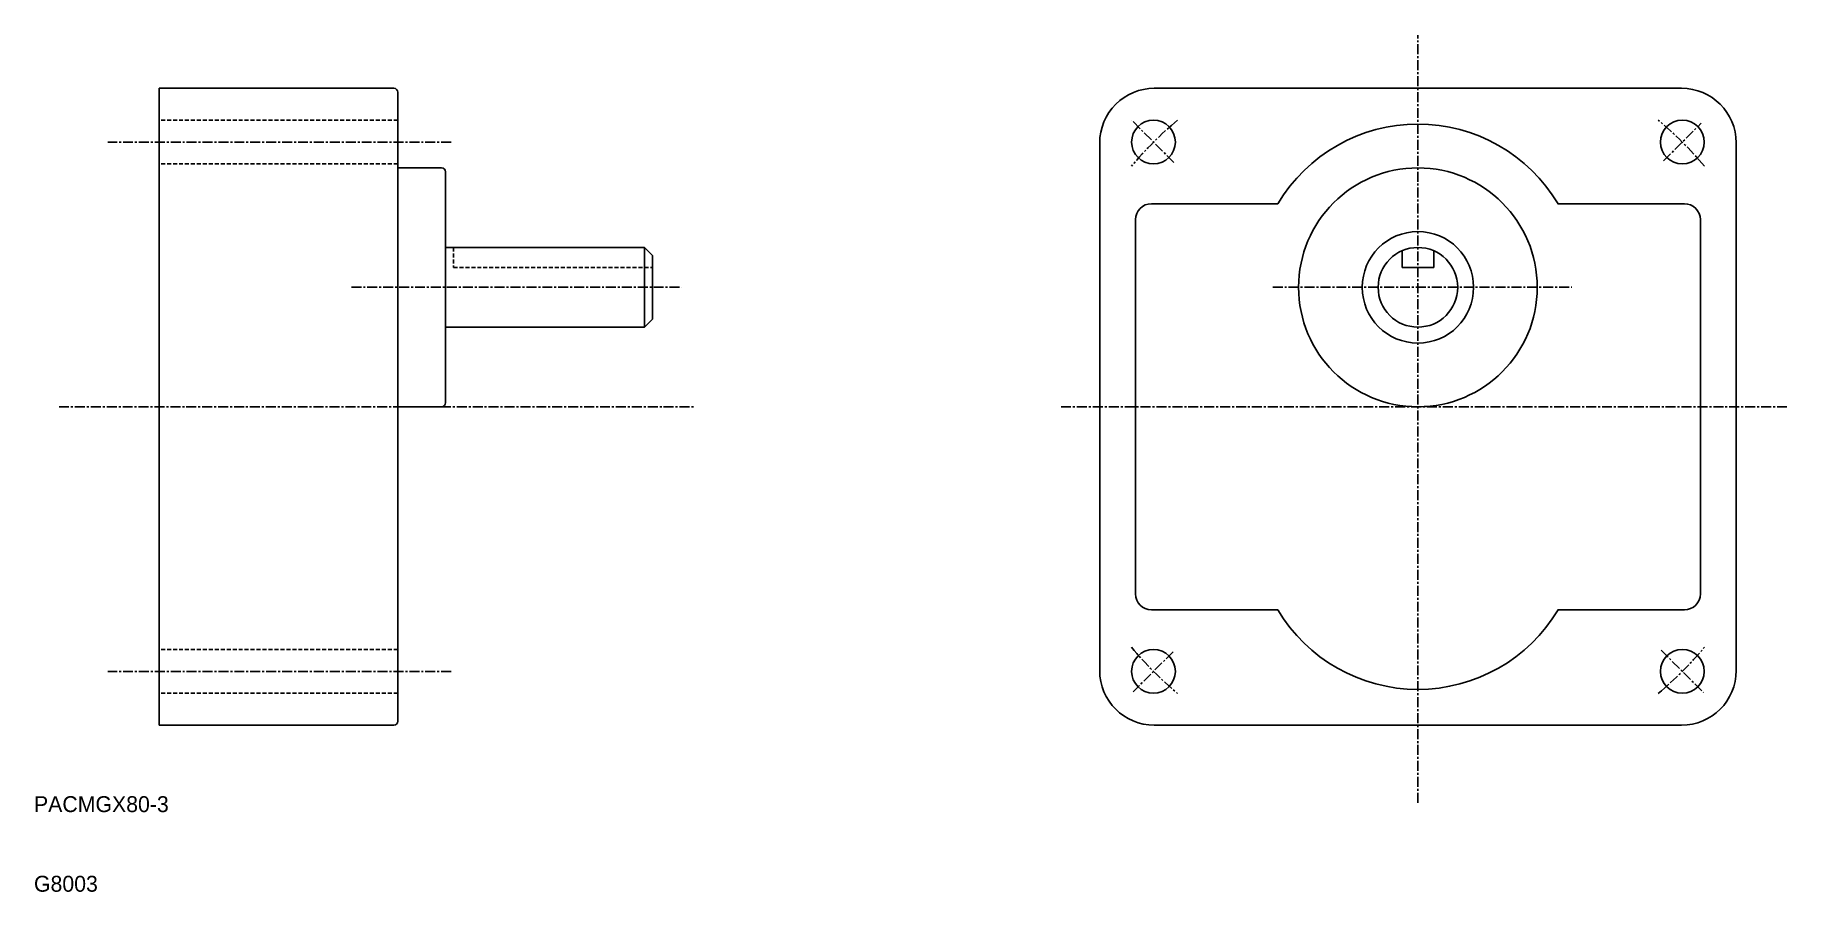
# Model space of a CAD drawing. Extents: x -84 to 136, y 190 to 298.
import ezdxf

# ---------------------------------------------------------------- set-up
doc = ezdxf.new("R2010")
doc.units = 0
doc.linetypes.add('CENTER', pattern=[2, 1.25, -0.25, 0.25, -0.25])
doc.linetypes.add('DASHED', pattern=[0.75, 0.5, -0.25])
doc.layers.get('0').update_dxf_attribs({"linetype": 'CONTINUOUS'})
doc.layers.add('CENTER', color=1, linetype='CENTER')

msp = doc.modelspace()

# ---------------------------------------------------------------- linework, layer by layer
at = {"color": 7, "linetype": 'CONTINUOUS'}
for p, q in [((-68.5, 211.41), (-68.5, 291.41)), ((-68.5, 291.41), (-39, 291.41)), ((-38.5, 211.91), (-38.5, 290.91)), ((122.87, 291.41), (56.59, 291.41)), ((49.73, 284.55), (49.73, 218.27)), ((129.73, 218.27), (129.73, 284.55)), ((-38.5, 281.41), (-33, 281.41)), ((-32.5, 280.91), (-32.5, 251.91)), ((56.23, 276.91), (72.12, 276.91)), ((107.33, 276.91), (123.23, 276.91)), ((54.23, 227.91), (54.23, 274.91)), ((125.23, 227.91), (125.23, 274.91)), ((-7.5, 271.41), (-32.5, 271.41)), ((-7.5, 271.41), (-7.5, 261.41)), ((-6.5, 270.41), (-7.5, 271.41)), ((87.73, 268.91), (87.73, 271)), ((91.73, 268.91), (91.73, 271)), ((-6.5, 262.41), (-6.5, 270.41)), ((91.73, 268.91), (87.73, 268.91)), ((-6.5, 262.41), (-7.5, 261.41)), ((-7.5, 261.41), (-32.5, 261.41)), ((-33, 251.41), (-38.5, 251.41)), ((56.23, 225.91), (72.12, 225.91)), ((107.33, 225.91), (123.23, 225.91)), ((-68.5, 211.41), (-39, 211.41)), ((56.59, 211.41), (122.87, 211.41))]:
    msp.add_line(p, q, dxfattribs=at)
at = {"color": 3, "linetype": 'DASHED'}
for p, q in [((-38.5, 287.4), (-68.5, 287.4)), ((-38.5, 281.9), (-68.5, 281.9)), ((-31.5, 271.41), (-31.5, 268.91)), ((-31.5, 268.91), (-6.5, 268.91)), ((-38.5, 220.93), (-68.5, 220.93)), ((-38.5, 215.43), (-68.5, 215.43))]:
    msp.add_line(p, q, dxfattribs=at)
at = {"color": 7, "linetype": 'CONTINUOUS'}
for centre, radius in [((56.49, 284.65), 2.75), ((122.96, 284.65), 2.75), ((89.73, 266.41), 15), ((89.73, 266.41), 7), ((89.73, 266.41), 5), ((56.49, 218.18), 2.75), ((122.96, 218.18), 2.75)]:
    msp.add_circle(centre, radius, dxfattribs=at)
for centre, radius, start, end in [((-39, 290.91), 0.5, 0, 90), ((56.59, 284.55), 6.86, 90.0004, 180.0004), ((122.87, 284.55), 6.86, 0, 90), ((89.73, 266.41), 20.5, 30.8102, 149.1898), ((-33, 280.91), 0.5, 0.0115, 89.9885), ((56.23, 274.91), 2, 90.0014, 180.0014), ((123.23, 274.91), 2, 0, 89.9971), ((-33, 251.91), 0.5, 270, 0), ((56.23, 227.91), 2, 179.9986, 269.9986), ((123.23, 227.91), 2, 270.0029, 0), ((89.73, 236.41), 20.5, 210.8102, 329.1898), ((56.59, 218.27), 6.86, 180.0008, 269.9992), ((122.87, 218.27), 6.86, 270.0008, 0), ((-39, 211.91), 0.5, 270, 0)]:
    msp.add_arc(centre, radius, start, end, dxfattribs=at)
at = {"layer": 'CENTER', "color": 1, "linetype": 'CENTER'}
for p, q in [((89.73, 201.68), (89.73, 298.09)), ((59.05, 282.09), (53.73, 287.41)), ((120.61, 282.3), (125.33, 287.01)), ((-31.79, 284.65), (-74.93, 284.65)), ((-44.33, 266.41), (-2.82, 266.41)), ((71.48, 266.41), (109.07, 266.41)), ((-81.08, 251.41), (-1.25, 251.41)), ((136.12, 251.41), (44.64, 251.41)), ((58.97, 220.65), (53.92, 215.6)), ((120.29, 220.85), (125.62, 215.52)), ((-31.79, 218.18), (-74.93, 218.18))]:
    msp.add_line(p, q, dxfattribs=at)
for start, end in [(129.9999, 140), (39.9999, 50), (219.9999, 230), (309.9999, 320)]:
    msp.add_arc((89.73, 251.41), 47, start, end, dxfattribs=at)

# ---------------------------------------------------------------- texts
at = {"color": 7, "linetype": 'CONTINUOUS'}
for s, p in [('PACMGX80-3', (-84.23, 200.5)), ('G8003', (-84.23, 190.5))]:
    msp.add_text(s, height=2, dxfattribs=at).set_placement(p)

doc.saveas('drawing.dxf')
